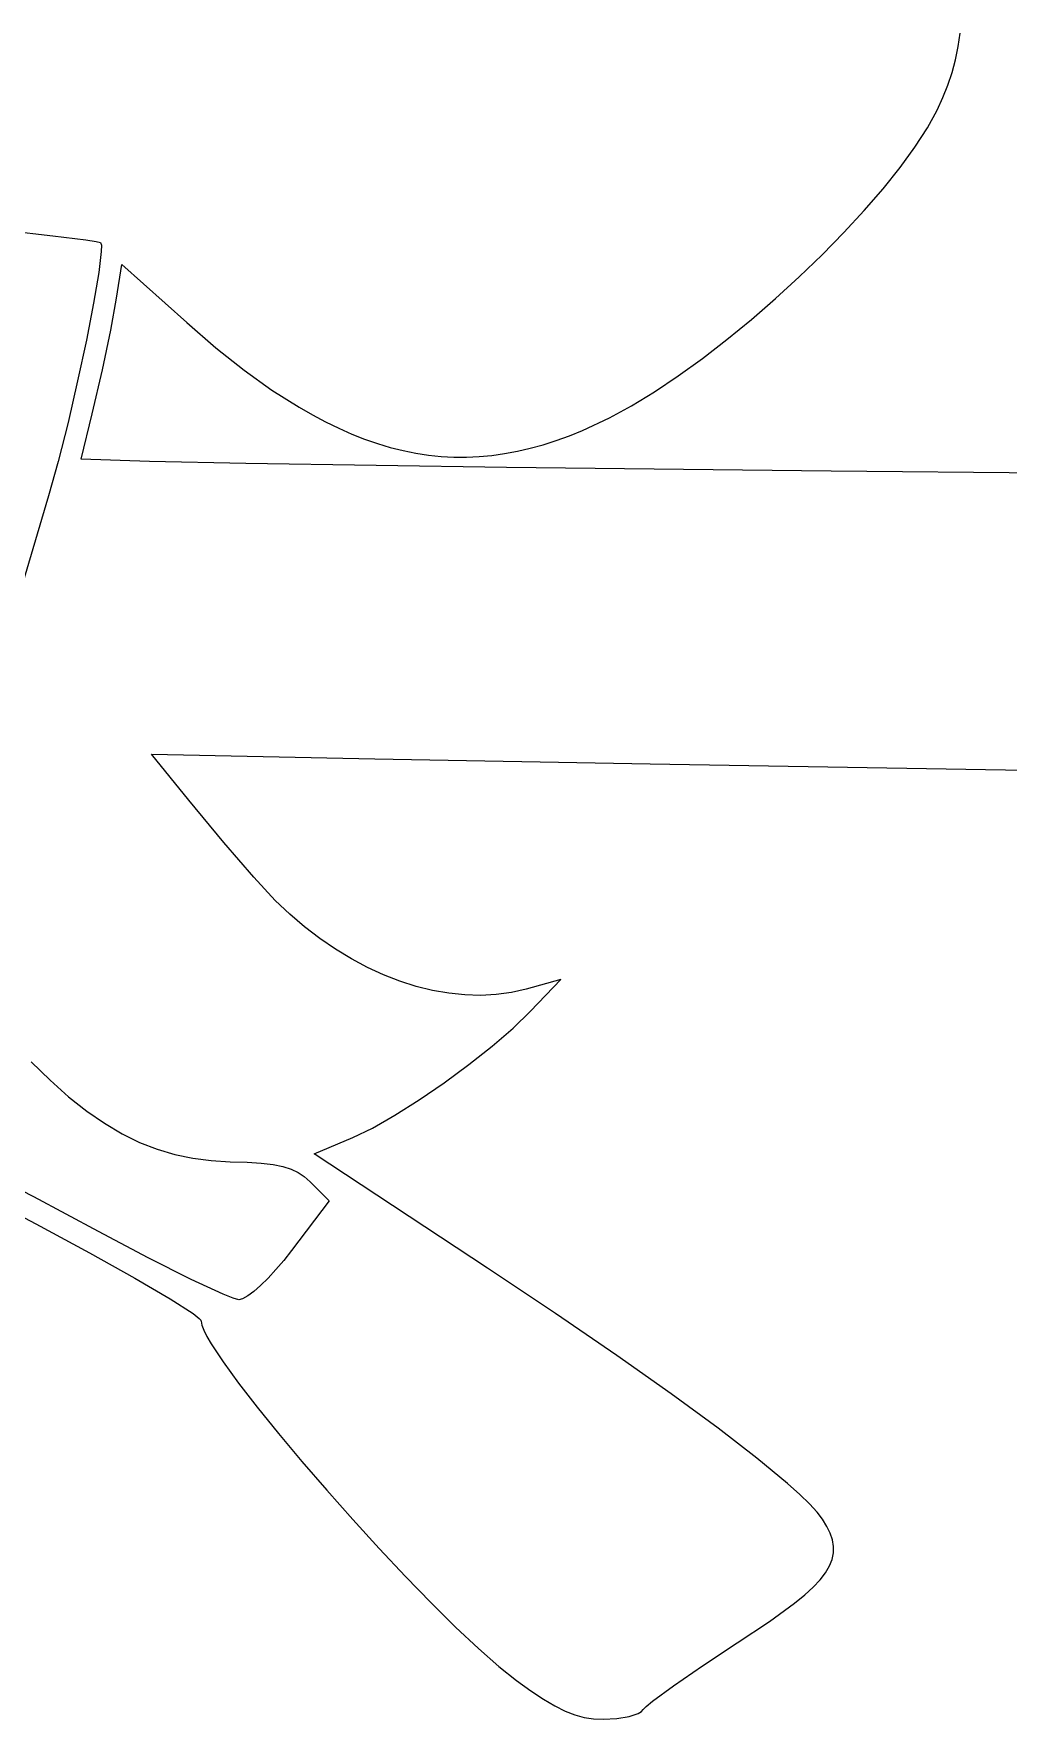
# Model space of a CAD drawing. Extents: x -996 to 1206, y -603 to 900.
# Drawn here: x 300 to 601, y 31 to 552 of the extents above; entities that cross this region are included whole.
import ezdxf

# ---------------------------------------------------------------- set-up
doc = ezdxf.new("R2010")
doc.units = 0

msp = doc.modelspace()

# ---------------------------------------------------------------- linework, layer by layer
at = {"layer": 'Layer 1'}
for p, q in [((585.530341, 548.410171), (586.138675, 552.576951)), ((584.693028, 544.353479), (585.530341, 548.410171)), ((583.626554, 540.385731), (584.693028, 544.353479)), ((582.330741, 536.48578), (583.626554, 540.385731)), ((579.050376, 528.804684), (580.805409, 532.632479)), ((580.805409, 532.632479), (582.330741, 536.48578)), ((576.01207, 523.255191), (579.050376, 528.804684)), ((572.156835, 517.297445), (576.01207, 523.255191)), ((567.565593, 511.007477), (572.156835, 517.297445)), ((562.319271, 504.461315), (567.565593, 511.007477)), ((556.498792, 497.734988), (562.319271, 504.461315)), ((550.185084, 490.904525), (556.498792, 497.734988)), ((291.527682, 491.516073), (305.656432, 489.919768)), ((305.656432, 489.919768), (315.820347, 488.654251)), ((543.459069, 484.045955), (550.185084, 490.904525)), ((315.820347, 488.654251), (319.057765, 488.159695)), ((319.057765, 488.159695), (320.420182, 487.847184)), ((320.633291, 485.074682), (319.84713, 478.517607)), ((320.420182, 487.847184), (320.663036, 486.989561)), ((320.663036, 486.989561), (320.633291, 485.074682)), ((325.323793, 470.596351), (326.973015, 481.05624)), ((326.973015, 481.05624), (347.04607, 463.091018)), ((536.401673, 477.235308), (543.459069, 484.045955)), ((319.84713, 478.517607), (318.243942, 469.06486)), ((529.093822, 470.548611), (536.401673, 477.235308)), ((318.243942, 469.06486), (316.005972, 457.605344)), ((323.534119, 460.712484), (325.323793, 470.596351)), ((521.616439, 464.061894), (529.093822, 470.548611)), ((514.050451, 457.851186), (521.616439, 464.061894)), ((320.959625, 448.451491), (323.534119, 460.712484)), ((347.04607, 463.091018), (356.06305, 455.315683)), ((316.005972, 457.605344), (313.315464, 445.027961)), ((356.06305, 455.315683), (364.836017, 448.360836)), ((506.476781, 451.992516), (514.050451, 457.851186)), ((317.839798, 434.818693), (320.959625, 448.451491)), ((364.836017, 448.360836), (373.392986, 442.220148)), ((498.976356, 446.561913), (506.476781, 451.992516)), ((313.315464, 445.027961), (310.354662, 432.221613)), ((491.630099, 441.635406), (498.976356, 446.561913)), ((373.392986, 442.220148), (381.76197, 436.887286)), ((484.518937, 437.289024), (491.630099, 441.635406)), ((314.414126, 420.819406), (317.839798, 434.818693)), ((381.76197, 436.887286), (385.884721, 434.521811)), ((385.884721, 434.521811), (389.970981, 432.355919)), ((469.425589, 429.731584), (477.723793, 433.598795)), ((477.723793, 433.598795), (484.518937, 437.289024)), ((310.354662, 432.221613), (307.30581, 420.075201)), ((389.970981, 432.355919), (394.024252, 430.388817)), ((394.024252, 430.388817), (398.048034, 428.619715)), ((398.048034, 428.619715), (402.045831, 427.047821)), ((461.27556, 426.596223), (465.333803, 428.072027)), ((465.333803, 428.072027), (469.425589, 429.731584)), ((402.045831, 427.047821), (406.021143, 425.672344)), ((406.021143, 425.672344), (409.977471, 424.492492)), ((409.977471, 424.492492), (413.918319, 423.507474)), ((413.918319, 423.507474), (417.847187, 422.716499)), ((417.847187, 422.716499), (421.767577, 422.118774)), ((441.364917, 422.001217), (445.307974, 422.546379)), ((445.307974, 422.546379), (449.267066, 423.279252)), ((449.267066, 423.279252), (453.245693, 424.199044)), ((453.245693, 424.199044), (457.247357, 425.304965)), ((457.247357, 425.304965), (461.27556, 426.596223)), ((307.30581, 420.075201), (304.351154, 409.477629)), ((335.515033, 420.146431), (314.414126, 420.819406)), ((365.287303, 419.500619), (335.515033, 420.146431)), ((445.883176, 418.285087), (365.287303, 419.500619)), ((421.767577, 422.118774), (425.682991, 421.713509)), ((425.682991, 421.713509), (429.59693, 421.499912)), ((429.59693, 421.499912), (433.512896, 421.477192)), ((433.512896, 421.477192), (437.434391, 421.644558)), ((437.434391, 421.644558), (441.364917, 422.001217)), ((546.276233, 417.162012), (445.883176, 418.285087)), ((656.540964, 416.120597), (546.276233, 417.162012)), ((304.351154, 409.477629), (295.399404, 379.517951)), ((336.162876, 329.670451), (405.192865, 328.183744)), ((347.658272, 315.417344), (336.162876, 329.670451)), ((336.162876, 329.670451), (336.162876, 329.670451)), ((405.192865, 328.183744), (490.316162, 326.653056)), ((490.316162, 326.653056), (681.467589, 323.454824)), ((358.557117, 302.298177), (347.658272, 315.417344)), ((367.825738, 291.547592), (358.557117, 302.298177)), ((374.430459, 284.400229), (367.825738, 291.547592)), ((378.892021, 280.159694), (374.430459, 284.400229)), ((383.492009, 276.225399), (378.892021, 280.159694)), ((388.211783, 272.603932), (383.492009, 276.225399)), ((393.032706, 269.301879), (388.211783, 272.603932)), ((397.936137, 266.325828), (393.032706, 269.301879)), ((402.903438, 263.682366), (397.936137, 266.325828)), ((407.915969, 261.378082), (402.903438, 263.682366)), ((412.955091, 259.419561), (407.915969, 261.378082)), ((418.002165, 257.813393), (412.955091, 259.419561)), ((423.038552, 256.566163), (418.002165, 257.813393)), ((428.045613, 255.684459), (423.038552, 256.566163)), ((433.004709, 255.174869), (428.045613, 255.684459)), ((447.407811, 255.944656), (442.704447, 255.29838)), ((451.988654, 256.989395), (447.407811, 255.944656)), ((462.730737, 259.961562), (451.988654, 256.989395)), ((453.320376, 250.136701), (462.730737, 259.961562)), ((437.8972, 255.043981), (433.004709, 255.174869)), ((442.704447, 255.29838), (437.8972, 255.043981)), ((447.941963, 244.93549), (453.320376, 250.136701)), ((441.484186, 239.362189), (447.941963, 244.93549)), ((298.897867, 234.5431), (304.810481, 228.793909)), ((434.273751, 233.648822), (441.484186, 239.362189)), ((426.637365, 228.027412), (434.273751, 233.648822)), ((304.810481, 228.793909), (310.540923, 223.721085)), ((418.901734, 222.729985), (426.637365, 228.027412)), ((310.540923, 223.721085), (316.128954, 219.295058)), ((316.128954, 219.295058), (321.61434, 215.486256)), ((411.393564, 217.988564), (418.901734, 222.729985)), ((321.61434, 215.486256), (327.036843, 212.265107)), ((398.366432, 211.10184), (404.439561, 214.035174)), ((404.439561, 214.035174), (411.393564, 217.988564)), ((327.036843, 212.265107), (332.436227, 209.602041)), ((332.436227, 209.602041), (337.852257, 207.467486)), ((386.407265, 206.02184), (398.366432, 211.10184)), ((299.736926, 192.715156), (278.612081, 203.6659)), ((337.852257, 207.467486), (343.324695, 205.83187)), ((343.324695, 205.83187), (348.893305, 204.665624)), ((348.893305, 204.665624), (354.597852, 203.939174)), ((354.597852, 203.939174), (360.478098, 203.622951)), ((360.478098, 203.622951), (365.707827, 203.460372)), ((365.707827, 203.460372), (370.080951, 203.182807)), ((439.985376, 170.68234), (386.407265, 206.02184)), ((370.080951, 203.182807), (373.719483, 202.759472)), ((373.719483, 202.759472), (376.745436, 202.159583)), ((376.745436, 202.159583), (379.280823, 201.352354)), ((379.280823, 201.352354), (381.447656, 200.307001)), ((381.447656, 200.307001), (383.367947, 198.992739)), ((383.367947, 198.992739), (385.163709, 197.378784)), ((282.199313, 193.967721), (300.431448, 184.386534)), ((385.163709, 197.378784), (391.028654, 191.522673)), ((319.785182, 182.006507), (299.736926, 192.715156)), ((391.028654, 191.522673), (379.448709, 176.185673)), ((300.431448, 184.386534), (316.934177, 175.477715)), ((335.153493, 173.85045), (319.785182, 182.006507)), ((316.934177, 175.477715), (331.000824, 167.628631)), ((348.450916, 167.15942), (335.153493, 173.85045)), ((377.026998, 173.107624), (374.581278, 170.23936)), ((379.448709, 176.185673), (377.026998, 173.107624)), ((331.000824, 167.628631), (341.924717, 161.226647)), ((358.254569, 162.624517), (348.450916, 167.15942)), ((372.178313, 167.643408), (369.884868, 165.382298)), ((374.581278, 170.23936), (372.178313, 167.643408)), ((461.034735, 156.64164), (439.985376, 170.68234)), ((361.401581, 161.381581), (358.254569, 162.624517)), ((365.893594, 162.114716), (364.329294, 161.233301)), ((367.767707, 163.518558), (365.893594, 162.114716)), ((369.884868, 165.382298), (367.767707, 163.518558)), ((341.924717, 161.226647), (348.999181, 156.659132)), ((348.999181, 156.659132), (350.872042, 155.184352)), ((363.14157, 160.93684), (361.401581, 161.381581)), ((364.329294, 161.233301), (363.14157, 160.93684)), ((480.018304, 143.655453), (461.034735, 156.64164)), ((350.872042, 155.184352), (351.353733, 154.67039)), ((351.353733, 154.67039), (351.517543, 154.313451)), ((351.517543, 154.313451), (351.726133, 153.105776)), ((351.726133, 153.105776), (352.329323, 151.510654)), ((352.329323, 151.510654), (353.305954, 149.552214)), ((353.305954, 149.552214), (354.634869, 147.254584)), ((354.634869, 147.254584), (358.264922, 141.738267)), ((358.264922, 141.738267), (363.05022, 135.154729)), ((496.811962, 131.816739), (480.018304, 143.655453)), ((363.05022, 135.154729), (368.821505, 127.696997)), ((511.29159, 121.218458), (496.811962, 131.816739)), ((368.821505, 127.696997), (375.409517, 119.558099)), ((523.333067, 111.953567), (511.29159, 121.218458)), ((375.409517, 119.558099), (382.644995, 110.93106)), ((382.644995, 110.93106), (390.358679, 102.008907)), ((532.812275, 104.115028), (523.333067, 111.953567)), ((390.358679, 102.008907), (398.381311, 92.984667)), ((536.552241, 100.75969), (532.812275, 104.115028)), ((539.605094, 97.795799), (536.552241, 100.75969)), ((541.95532, 95.234976), (539.605094, 97.795799)), ((543.587404, 93.08884), (541.95532, 95.234976)), ((398.381311, 92.984667), (406.543629, 84.051366)), ((544.936811, 90.854603), (543.587404, 93.08884)), ((545.969291, 88.71933), (544.936811, 90.854603)), ((546.667161, 86.657298), (545.969291, 88.71933)), ((406.543629, 84.051366), (414.676373, 75.402032)), ((547.012735, 84.642786), (546.667161, 86.657298)), ((546.988331, 82.650072), (547.012735, 84.642786)), ((544.518409, 76.545498), (545.758852, 78.62715)), ((545.758852, 78.62715), (546.576265, 80.653434)), ((546.576265, 80.653434), (546.988331, 82.650072)), ((414.676373, 75.402032), (422.610285, 67.22969)), ((540.697697, 72.113207), (542.837252, 74.382758)), ((542.837252, 74.382758), (544.518409, 76.545498)), ((534.972656, 67.150784), (538.082059, 69.711123)), ((538.082059, 69.711123), (540.697697, 72.113207)), ((422.610285, 67.22969), (430.176104, 59.727368)), ((527.201818, 61.452457), (534.972656, 67.150784)), ((430.176104, 59.727368), (437.20457, 53.088092)), ((517.243709, 54.812451), (527.201818, 61.452457)), ((437.20457, 53.088092), (443.526423, 47.504888)), ((506.538804, 47.746114), (517.243709, 54.812451)), ((443.526423, 47.504888), (448.972404, 43.170784)), ((497.492997, 41.508089), (506.538804, 47.746114)), ((448.972404, 43.170784), (453.375555, 40.017916)), ((453.375555, 40.017916), (457.284906, 37.424453)), ((457.284906, 37.424453), (460.796948, 35.347547)), ((489.120758, 35.181841), (491.059734, 36.773898)), ((491.059734, 36.773898), (497.492997, 41.508089)), ((460.796948, 35.347547), (464.00817, 33.744347)), ((464.00817, 33.744347), (467.015064, 32.572003)), ((467.015064, 32.572003), (469.91412, 31.787667)), ((469.91412, 31.787667), (472.801829, 31.348488)), ((472.801829, 31.348488), (475.774681, 31.211617)), ((475.774681, 31.211617), (480.023144, 31.449037)), ((480.023144, 31.449037), (483.779858, 32.095336)), ((483.779858, 32.095336), (485.346811, 32.540916)), ((485.346811, 32.540916), (486.638428, 33.051637)), ((486.638428, 33.051637), (487.603911, 33.615139)), ((487.603911, 33.615139), (488.192459, 34.219062)), ((488.192459, 34.219062), (489.120758, 35.181841))]:
    msp.add_line(p, q, dxfattribs=at)

doc.saveas('drawing.dxf')
